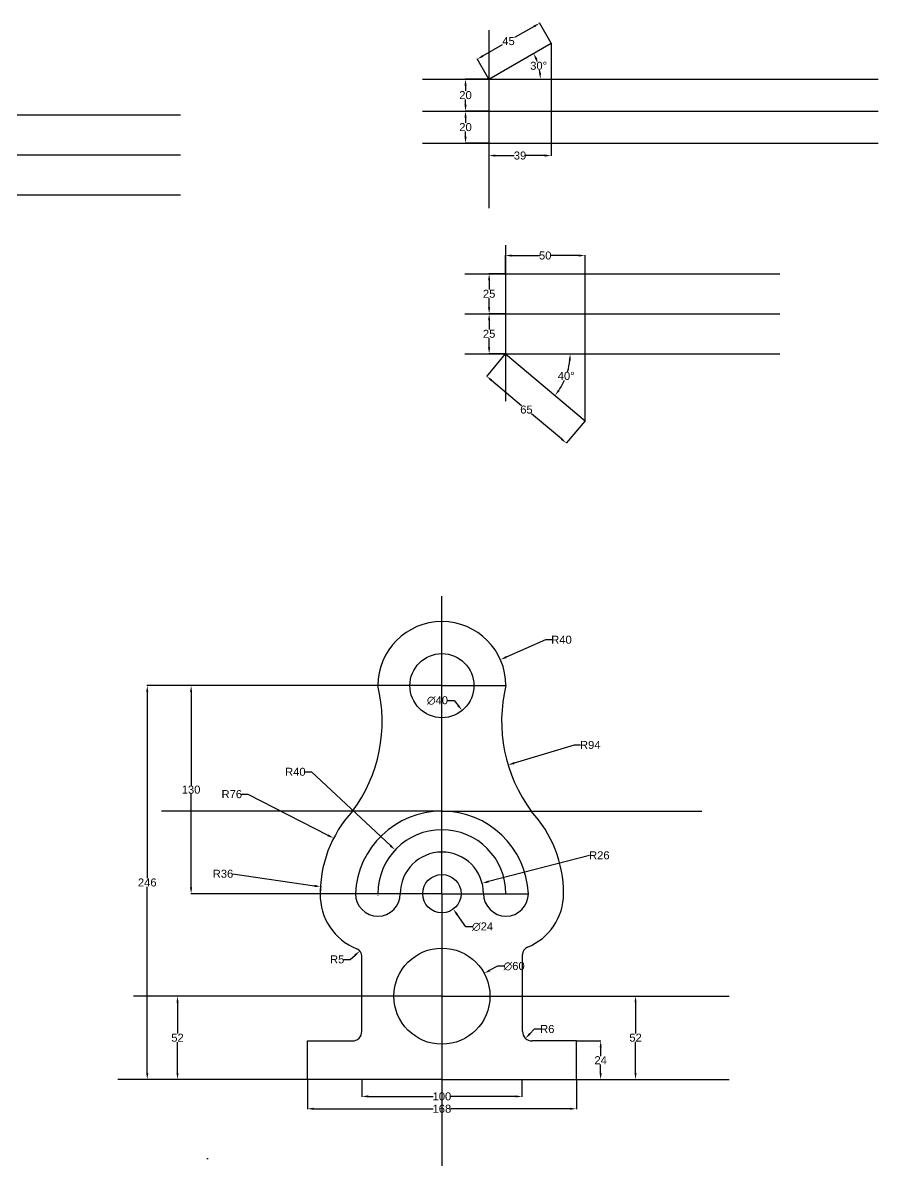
# Model space of a CAD drawing. Header units: inches. Extents: x -1930 to 5336, y -1833 to 832.
# Drawn here: x -115 to 419, y -6 to 709 of the extents above; entities that cross this region are included whole.
import ezdxf

# ---------------------------------------------------------------- set-up
doc = ezdxf.new("R2010")
doc.units = ezdxf.units.IN
doc.header["$MEASUREMENT"] = 0
doc.styles.get("Standard").update_dxf_attribs({"font": 'arial.ttf'})
doc.dimstyles.get("Standard").update_dxf_attribs({"dimtxt": 5, "dimasz": 4, "dimexe": 0.18, "dimexo": 0.0625, "dimgap": 0.09, "dimtad": 0, "dimtih": 1, "dimtoh": 1, "dimdec": 0, "dimzin": 0, "dimdsep": 46, "dimtxsty": 'Standard', "dimcen": 0.09, "dimadec": 0, "dimazin": 0, "dimtfac": 1, "dimtdec": 0, "dimtofl": 0, "dimtmove": 0, "dimatfit": 3, "dimfxl": 1, "dimtolj": 1, "dimtzin": 0, "dimarcsym": 0})

# ---------------------------------------------------------------- blocks, each defined once
blk = doc.blocks.new('*D14')
at = {"color": 0, "lineweight": -2, "transparency": 16777216}
for p, q in [((146.82, 101.42), (-18.42, 101.42)), ((-18.24, 97.42), (-18.24, 78.07)), ((-18.24, 53.42), (-18.24, 72.78)), ((146.82, 49.42), (-18.42, 49.42))]:
    blk.add_line(p, q, dxfattribs=at)
at = {"color": 0, "transparency": 16777216}
for points in [[(-18.9, 97.42), (-17.57, 97.42), (-18.24, 101.42)], [(-18.9, 53.42), (-17.57, 53.42), (-18.24, 49.42)]]:
    blk.add_solid(points, dxfattribs=at)
at = {"layer": 'Defpoints', "color": 0, "transparency": 16777216}
for p in [(146.89, 101.42), (-18.24, 49.42), (146.89, 49.42)]:
    blk.add_point(p, dxfattribs=at)
at = {"color": 0, "transparency": 16777216, "insert": (-18.24, 75.42), "char_height": 5, "attachment_point": 5}
blk.add_mtext('\\A1;52', dxfattribs=at)
blk = doc.blocks.new('*D15')
at = {"color": 0, "lineweight": -2, "transparency": 16777216}
for p, q in [((61.41, 241.58), (65.41, 241.58)), ((65.41, 241.58), (114.74, 195.47)), ((146.8, 165.42), (146.98, 165.42)), ((146.89, 165.33), (146.89, 165.51))]:
    blk.add_line(p, q, dxfattribs=at)
at = {"color": 0, "transparency": 16777216}
blk.add_solid([(115.2, 195.96), (114.28, 194.98), (117.66, 192.74)], dxfattribs=at)
at = {"layer": 'Defpoints', "color": 0, "transparency": 16777216}
for p in [(117.66, 192.74), (146.89, 165.42)]:
    blk.add_point(p, dxfattribs=at)
at = {"color": 0, "transparency": 16777216, "insert": (55.35, 241.58), "char_height": 5, "attachment_point": 5}
blk.add_mtext('\\A1;R40', dxfattribs=at)
blk = doc.blocks.new('*D16')
at = {"color": 0, "lineweight": -2, "transparency": 16777216}
for p, q in [((21.73, 227.61), (25.73, 227.61)), ((25.73, 227.61), (75.71, 201.96)), ((146.8, 165.42), (146.98, 165.42)), ((146.89, 165.33), (146.89, 165.51))]:
    blk.add_line(p, q, dxfattribs=at)
at = {"color": 0, "transparency": 16777216}
blk.add_solid([(76.02, 202.55), (75.41, 201.36), (79.27, 200.13)], dxfattribs=at)
at = {"layer": 'Defpoints', "color": 0, "transparency": 16777216}
for p in [(79.27, 200.13), (146.89, 165.42)]:
    blk.add_point(p, dxfattribs=at)
at = {"color": 0, "transparency": 16777216, "insert": (15.67, 227.61), "char_height": 5, "attachment_point": 5}
blk.add_mtext('\\A1;R76', dxfattribs=at)
blk = doc.blocks.new('*D17')
at = {"color": 0, "lineweight": -2, "transparency": 16777216}
for p, q in [((16.23, 177.88), (67.32, 170.35)), ((106.89, 164.44), (106.89, 164.62)), ((106.8, 164.53), (106.98, 164.53))]:
    blk.add_line(p, q, dxfattribs=at)
blk.add_arc((106.89, 164.53), 36, 171.33697, 178.46973, dxfattribs=at)
at = {"color": 0, "transparency": 16777216}
blk.add_solid([(67.42, 171.01), (67.22, 169.69), (71.28, 169.77)], dxfattribs=at)
at = {"layer": 'Defpoints', "color": 0, "transparency": 16777216}
for p in [(71.28, 169.77), (106.89, 164.53)]:
    blk.add_point(p, dxfattribs=at)
at = {"color": 0, "transparency": 16777216, "insert": (10.17, 177.88), "char_height": 5, "attachment_point": 5}
blk.add_mtext('\\A1;R36', dxfattribs=at)
blk = doc.blocks.new('*D18')
at = {"color": 0, "lineweight": -2, "transparency": 16777216}
for p, q in [((62.89, 49.36), (62.89, 30.88)), ((230.89, 49.36), (230.89, 30.88)), ((66.89, 31.06), (141.5, 31.06)), ((226.89, 31.06), (152.27, 31.06))]:
    blk.add_line(p, q, dxfattribs=at)
at = {"color": 0, "transparency": 16777216}
for points in [[(66.89, 31.72), (66.89, 30.39), (62.89, 31.06)], [(226.89, 31.72), (226.89, 30.39), (230.89, 31.06)]]:
    blk.add_solid(points, dxfattribs=at)
at = {"layer": 'Defpoints', "color": 0, "transparency": 16777216}
for p in [(62.89, 49.42), (230.89, 49.42), (230.89, 31.06)]:
    blk.add_point(p, dxfattribs=at)
at = {"color": 0, "transparency": 16777216, "insert": (146.89, 31.06), "char_height": 5, "attachment_point": 5}
blk.add_mtext('\\A1;168', dxfattribs=at)
blk = doc.blocks.new('*D19')
at = {"color": 0, "lineweight": -2, "transparency": 16777216}
for p, q in [((96.89, 49.36), (96.89, 38.6)), ((196.89, 49.36), (196.89, 38.6)), ((100.89, 38.78), (141.52, 38.78)), ((192.89, 38.78), (152.25, 38.78))]:
    blk.add_line(p, q, dxfattribs=at)
at = {"color": 0, "transparency": 16777216}
for points in [[(100.89, 39.45), (100.89, 38.11), (96.89, 38.78)], [(192.89, 39.45), (192.89, 38.11), (196.89, 38.78)]]:
    blk.add_solid(points, dxfattribs=at)
at = {"layer": 'Defpoints', "color": 0, "transparency": 16777216}
for p in [(96.89, 49.42), (196.89, 49.42), (196.89, 38.78)]:
    blk.add_point(p, dxfattribs=at)
at = {"color": 0, "transparency": 16777216, "insert": (146.89, 38.78), "char_height": 5, "attachment_point": 5}
blk.add_mtext('\\A1;100', dxfattribs=at)
blk = doc.blocks.new('*D20')
at = {"color": 0, "lineweight": -2, "transparency": 16777216}
for p, q in [((146.8, 165.42), (146.98, 165.42)), ((146.89, 165.33), (146.89, 165.51)), ((161.91, 144.83), (156.32, 152.5)), ((165.91, 144.83), (161.91, 144.83))]:
    blk.add_line(p, q, dxfattribs=at)
at = {"color": 0, "transparency": 16777216}
blk.add_solid([(156.86, 152.89), (155.78, 152.11), (153.96, 155.73)], dxfattribs=at)
at = {"layer": 'Defpoints', "color": 0, "transparency": 16777216}
for p in [(139.81, 175.12), (153.96, 155.73)]:
    blk.add_point(p, dxfattribs=at)
at = {"color": 0, "transparency": 16777216, "insert": (172.29, 144.83), "char_height": 5, "attachment_point": 5}
blk.add_mtext('\\A1;∅24', dxfattribs=at)
blk = doc.blocks.new('*D21')
at = {"color": 0, "lineweight": -2, "transparency": 16777216}
for p, q in [((239.14, 189.38), (175.92, 172.97)), ((146.8, 165.42), (146.98, 165.42)), ((146.89, 165.33), (146.89, 165.51))]:
    blk.add_line(p, q, dxfattribs=at)
at = {"color": 0, "transparency": 16777216}
blk.add_solid([(175.75, 173.61), (176.09, 172.32), (172.05, 171.96)], dxfattribs=at)
at = {"layer": 'Defpoints', "color": 0, "transparency": 16777216}
for p in [(172.05, 171.96), (146.89, 165.42)]:
    blk.add_point(p, dxfattribs=at)
at = {"color": 0, "transparency": 16777216, "insert": (245.2, 189.38), "char_height": 5, "attachment_point": 5}
blk.add_mtext('\\A1;R26', dxfattribs=at)
blk = doc.blocks.new('*D22')
at = {"color": 0, "lineweight": -2, "transparency": 16777216}
for p, q in [((85.63, 124.39), (89.63, 124.39)), ((89.63, 124.39), (92.64, 127.03))]:
    blk.add_line(p, q, dxfattribs=at)
at = {"color": 0, "transparency": 16777216}
blk.add_solid([(92.2, 127.53), (93.08, 126.53), (95.64, 129.67)], dxfattribs=at)
at = {"layer": 'Defpoints', "color": 0, "transparency": 16777216}
for p in [(95.64, 129.67), (91.89, 126.37)]:
    blk.add_point(p, dxfattribs=at)
at = {"color": 0, "transparency": 16777216, "insert": (81.49, 124.39), "char_height": 5, "attachment_point": 5}
blk.add_mtext('\\A1;R5', dxfattribs=at)
blk = doc.blocks.new('*D23')
at = {"color": 0, "lineweight": -2, "transparency": 16777216}
for p, q in [((204.57, 80.89), (201.84, 77.96)), ((208.57, 80.89), (204.57, 80.89))]:
    blk.add_line(p, q, dxfattribs=at)
at = {"color": 0, "transparency": 16777216}
blk.add_solid([(201.36, 78.41), (202.33, 77.51), (199.12, 75.03)], dxfattribs=at)
at = {"layer": 'Defpoints', "color": 0, "transparency": 16777216}
for p in [(203.21, 79.42), (199.12, 75.03)]:
    blk.add_point(p, dxfattribs=at)
at = {"color": 0, "transparency": 16777216, "insert": (212.69, 80.89), "char_height": 5, "attachment_point": 5}
blk.add_mtext('\\A1;R6', dxfattribs=at)
blk = doc.blocks.new('*D24')
at = {"color": 0, "lineweight": -2, "transparency": 16777216}
for p, q in [((230.95, 73.42), (246.21, 73.42)), ((246.03, 69.42), (246.03, 64.02)), ((246.03, 53.42), (246.03, 58.82)), ((230.95, 49.42), (246.21, 49.42))]:
    blk.add_line(p, q, dxfattribs=at)
at = {"color": 0, "transparency": 16777216}
for points in [[(245.36, 69.42), (246.69, 69.42), (246.03, 73.42)], [(245.36, 53.42), (246.69, 53.42), (246.03, 49.42)]]:
    blk.add_solid(points, dxfattribs=at)
at = {"layer": 'Defpoints', "color": 0, "transparency": 16777216}
for p in [(230.89, 73.42), (246.03, 73.42), (230.89, 49.42)]:
    blk.add_point(p, dxfattribs=at)
at = {"color": 0, "transparency": 16777216, "insert": (246.03, 61.42), "char_height": 5, "attachment_point": 5}
blk.add_mtext('\\A1;24', dxfattribs=at)
blk = doc.blocks.new('*D25')
at = {"color": 0, "lineweight": -2, "transparency": 16777216}
for p, q in [((146.82, 295.42), (-9.93, 295.42)), ((-9.75, 291.42), (-9.75, 233.07)), ((-9.75, 169.42), (-9.75, 227.78)), ((146.91, 165.42), (-9.93, 165.42))]:
    blk.add_line(p, q, dxfattribs=at)
at = {"color": 0, "transparency": 16777216}
for points in [[(-10.42, 291.42), (-9.08, 291.42), (-9.75, 295.42)], [(-10.42, 169.42), (-9.08, 169.42), (-9.75, 165.42)]]:
    blk.add_solid(points, dxfattribs=at)
at = {"layer": 'Defpoints', "color": 0, "transparency": 16777216}
for p in [(146.89, 295.42), (-9.75, 165.42), (146.98, 165.42)]:
    blk.add_point(p, dxfattribs=at)
at = {"color": 0, "transparency": 16777216, "insert": (-9.75, 230.42), "char_height": 5, "attachment_point": 5}
blk.add_mtext('\\A1;130', dxfattribs=at)
blk = doc.blocks.new('*D26')
at = {"color": 0, "lineweight": -2, "transparency": 16777216}
for p, q in [((146.82, 295.42), (-37.31, 295.42)), ((-37.13, 291.42), (-37.13, 175.07)), ((-37.13, 53.42), (-37.13, 169.78)), ((146.82, 49.42), (-37.31, 49.42))]:
    blk.add_line(p, q, dxfattribs=at)
at = {"color": 0, "transparency": 16777216}
for points in [[(-37.8, 291.42), (-36.47, 291.42), (-37.13, 295.42)], [(-37.8, 53.42), (-36.47, 53.42), (-37.13, 49.42)]]:
    blk.add_solid(points, dxfattribs=at)
at = {"layer": 'Defpoints', "color": 0, "transparency": 16777216}
for p in [(146.89, 295.42), (-37.13, 49.42), (146.89, 49.42)]:
    blk.add_point(p, dxfattribs=at)
at = {"color": 0, "transparency": 16777216, "insert": (-37.13, 172.42), "char_height": 5, "attachment_point": 5}
blk.add_mtext('\\A1;246', dxfattribs=at)
blk = doc.blocks.new('*D27')
at = {"color": 0, "lineweight": -2, "transparency": 16777216}
for p, q in [((181.6, 120.13), (176.81, 117.56)), ((185.6, 120.13), (181.6, 120.13)), ((146.8, 101.42), (146.98, 101.42)), ((146.89, 101.33), (146.89, 101.51))]:
    blk.add_line(p, q, dxfattribs=at)
at = {"color": 0, "transparency": 16777216}
blk.add_solid([(176.5, 118.14), (177.13, 116.97), (173.29, 115.66)], dxfattribs=at)
at = {"layer": 'Defpoints', "color": 0, "transparency": 16777216}
for p in [(173.29, 115.66), (120.48, 87.19)]:
    blk.add_point(p, dxfattribs=at)
at = {"color": 0, "transparency": 16777216, "insert": (191.98, 120.13), "char_height": 5, "attachment_point": 5}
blk.add_mtext('\\A1;∅60', dxfattribs=at)
blk = doc.blocks.new('*D28')
at = {"color": 0, "lineweight": -2, "transparency": 16777216}
for p, q in [((146.95, 101.51), (268, 101.51)), ((267.82, 97.51), (267.82, 78.11)), ((267.82, 53.42), (267.82, 72.83)), ((146.95, 49.42), (268, 49.42))]:
    blk.add_line(p, q, dxfattribs=at)
at = {"color": 0, "transparency": 16777216}
for points in [[(267.15, 97.51), (268.48, 97.51), (267.82, 101.51)], [(267.15, 53.42), (268.48, 53.42), (267.82, 49.42)]]:
    blk.add_solid(points, dxfattribs=at)
at = {"layer": 'Defpoints', "color": 0, "transparency": 16777216}
for p in [(146.89, 101.51), (146.89, 49.42), (267.82, 49.42)]:
    blk.add_point(p, dxfattribs=at)
at = {"color": 0, "transparency": 16777216, "insert": (267.82, 75.47), "char_height": 5, "attachment_point": 5}
blk.add_mtext('\\A1;52', dxfattribs=at)
blk = doc.blocks.new('*D29')
at = {"color": 0, "lineweight": -2, "transparency": 16777216}
for p, q in [((150.48, 286.14), (154.48, 286.14)), ((154.48, 286.14), (157.02, 283.04))]:
    blk.add_line(p, q, dxfattribs=at)
at = {"color": 0, "transparency": 16777216}
blk.add_solid([(157.53, 283.46), (156.5, 282.62), (159.55, 279.95)], dxfattribs=at)
at = {"layer": 'Defpoints', "color": 0, "transparency": 16777216}
for p in [(134.22, 310.9), (159.55, 279.95)]:
    blk.add_point(p, dxfattribs=at)
at = {"color": 0, "transparency": 16777216, "insert": (144.1, 286.14), "char_height": 5, "attachment_point": 5}
blk.add_mtext('\\A1;∅40', dxfattribs=at)
blk = doc.blocks.new('*D30')
at = {"color": 0, "lineweight": -2, "transparency": 16777216}
for p, q in [((211.51, 324.1), (187.1, 313.27)), ((215.51, 324.1), (211.51, 324.1)), ((146.8, 295.42), (146.98, 295.42)), ((146.89, 295.33), (146.89, 295.51))]:
    blk.add_line(p, q, dxfattribs=at)
at = {"color": 0, "transparency": 16777216}
blk.add_solid([(186.83, 313.88), (187.37, 312.66), (183.45, 311.65)], dxfattribs=at)
at = {"layer": 'Defpoints', "color": 0, "transparency": 16777216}
for p in [(183.45, 311.65), (146.89, 295.42)]:
    blk.add_point(p, dxfattribs=at)
at = {"color": 0, "transparency": 16777216, "insert": (221.57, 324.1), "char_height": 5, "attachment_point": 5}
blk.add_mtext('\\A1;R40', dxfattribs=at)
blk = doc.blocks.new('*D49')
at = {"color": 0, "lineweight": -2, "transparency": 16777216}
for p, q in [((176.12, 674.36), (161.46, 674.36)), ((161.64, 670.36), (161.64, 667)), ((161.64, 658.36), (161.64, 661.71)), ((176.12, 654.36), (161.46, 654.36))]:
    blk.add_line(p, q, dxfattribs=at)
at = {"color": 0, "transparency": 16777216}
for points in [[(160.97, 670.36), (162.31, 670.36), (161.64, 674.36)], [(160.97, 658.36), (162.31, 658.36), (161.64, 654.36)]]:
    blk.add_solid(points, dxfattribs=at)
at = {"layer": 'Defpoints', "color": 0, "transparency": 16777216}
for p in [(161.64, 674.36), (176.19, 674.36), (176.19, 654.36)]:
    blk.add_point(p, dxfattribs=at)
at = {"color": 0, "transparency": 16777216, "insert": (161.64, 664.36), "char_height": 5, "attachment_point": 5}
blk.add_mtext('\\A1;20', dxfattribs=at)
blk = doc.blocks.new('*D50')
at = {"color": 0, "lineweight": -2, "transparency": 16777216}
for p, q in [((176.12, 654.36), (161.46, 654.36)), ((161.64, 650.36), (161.64, 647)), ((161.64, 638.36), (161.64, 641.71)), ((176.12, 634.36), (161.46, 634.36))]:
    blk.add_line(p, q, dxfattribs=at)
at = {"color": 0, "transparency": 16777216}
for points in [[(160.97, 650.36), (162.31, 650.36), (161.64, 654.36)], [(160.97, 638.36), (162.31, 638.36), (161.64, 634.36)]]:
    blk.add_solid(points, dxfattribs=at)
at = {"layer": 'Defpoints', "color": 0, "transparency": 16777216}
for p in [(161.64, 654.36), (176.19, 654.36), (176.19, 634.36)]:
    blk.add_point(p, dxfattribs=at)
at = {"color": 0, "transparency": 16777216, "insert": (161.64, 644.36), "char_height": 5, "attachment_point": 5}
blk.add_mtext('\\A1;20', dxfattribs=at)
blk = doc.blocks.new('*D51')
at = {"color": 0, "lineweight": -2, "transparency": 16777216}
for start, end in [(19.93278, 22.88063), (7.11937, 10.17881)]:
    blk.add_arc((176.19, 674.36), 32.21, start, end, dxfattribs=at)
at = {"color": 0, "transparency": 16777216}
for points in [[(205.27, 686.58), (206.46, 687.18), (204.08, 690.46)], [(208.82, 678.39), (207.49, 678.31), (208.4, 674.36)]]:
    blk.add_solid(points, dxfattribs=at)
at = {"layer": 'Defpoints', "color": 0, "transparency": 16777216}
for p in [(215.16, 696.86), (207.91, 679.95), (134.74, 674.36), (176.19, 674.36), (419.3, 674.36)]:
    blk.add_point(p, dxfattribs=at)
at = {"color": 0, "transparency": 16777216, "insert": (207.3, 682.69), "char_height": 5, "attachment_point": 5}
blk.add_mtext('\\A1;30°', dxfattribs=at)
blk = doc.blocks.new('*D52')
at = {"color": 0, "lineweight": -2, "transparency": 16777216}
for p, q in [((215.13, 696.91), (207.86, 709.5)), ((204.49, 707.34), (192.26, 700.28)), ((172.44, 688.84), (184.68, 695.9)), ((176.16, 674.41), (168.89, 687))]:
    blk.add_line(p, q, dxfattribs=at)
at = {"color": 0, "transparency": 16777216}
for points in [[(204.15, 707.92), (204.82, 706.76), (207.95, 709.34)], [(172.11, 689.42), (172.78, 688.26), (168.98, 686.84)]]:
    blk.add_solid(points, dxfattribs=at)
at = {"layer": 'Defpoints', "color": 0, "transparency": 16777216}
for p in [(207.95, 709.34), (215.16, 696.86), (176.19, 674.36)]:
    blk.add_point(p, dxfattribs=at)
at = {"color": 0, "transparency": 16777216, "insert": (188.47, 698.09), "char_height": 5, "attachment_point": 5}
blk.add_mtext('\\A1;45', dxfattribs=at)
blk = doc.blocks.new('*D53')
at = {"color": 0, "lineweight": -2, "transparency": 16777216}
for p, q in [((176.19, 634.29), (176.19, 626.43)), ((215.16, 634.29), (215.16, 626.43)), ((180.19, 626.61), (192, 626.61)), ((211.16, 626.61), (199.35, 626.61))]:
    blk.add_line(p, q, dxfattribs=at)
at = {"color": 0, "transparency": 16777216}
for points in [[(180.19, 627.28), (180.19, 625.95), (176.19, 626.61)], [(211.16, 627.28), (211.16, 625.95), (215.16, 626.61)]]:
    blk.add_solid(points, dxfattribs=at)
at = {"layer": 'Defpoints', "color": 0, "transparency": 16777216}
for p in [(176.19, 634.36), (215.16, 634.36), (215.16, 626.61)]:
    blk.add_point(p, dxfattribs=at)
at = {"color": 0, "transparency": 16777216, "insert": (195.67, 626.61), "char_height": 5, "attachment_point": 5}
blk.add_mtext('\\A1;39', dxfattribs=at)
blk = doc.blocks.new('*D54')
at = {"color": 0, "lineweight": -2, "transparency": 16777216}
for p, q in [((186.44, 552.74), (176.21, 552.74)), ((176.39, 548.74), (176.39, 542.89)), ((176.39, 531.74), (176.39, 537.6)), ((186.44, 527.74), (176.21, 527.74))]:
    blk.add_line(p, q, dxfattribs=at)
at = {"color": 0, "transparency": 16777216}
for points in [[(175.72, 548.74), (177.06, 548.74), (176.39, 552.74)], [(175.72, 531.74), (177.06, 531.74), (176.39, 527.74)]]:
    blk.add_solid(points, dxfattribs=at)
at = {"layer": 'Defpoints', "color": 0, "transparency": 16777216}
for p in [(176.39, 552.74), (186.51, 552.74), (186.51, 527.74)]:
    blk.add_point(p, dxfattribs=at)
at = {"color": 0, "transparency": 16777216, "insert": (176.39, 540.24), "char_height": 5, "attachment_point": 5}
blk.add_mtext('\\A1;25', dxfattribs=at)
blk = doc.blocks.new('*D55')
at = {"color": 0, "lineweight": -2, "transparency": 16777216}
for p, q in [((186.44, 527.74), (176.21, 527.74)), ((176.39, 523.74), (176.39, 517.89)), ((176.39, 506.74), (176.39, 512.6)), ((186.44, 502.74), (176.21, 502.74))]:
    blk.add_line(p, q, dxfattribs=at)
at = {"color": 0, "transparency": 16777216}
for points in [[(175.72, 523.74), (177.06, 523.74), (176.39, 527.74)], [(175.72, 506.74), (177.06, 506.74), (176.39, 502.74)]]:
    blk.add_solid(points, dxfattribs=at)
at = {"layer": 'Defpoints', "color": 0, "transparency": 16777216}
for p in [(176.39, 527.74), (186.51, 527.74), (186.51, 502.74)]:
    blk.add_point(p, dxfattribs=at)
at = {"color": 0, "transparency": 16777216, "insert": (176.39, 515.24), "char_height": 5, "attachment_point": 5}
blk.add_mtext('\\A1;25', dxfattribs=at)
blk = doc.blocks.new('*D56')
at = {"color": 0, "lineweight": -2, "transparency": 16777216}
for p, q in [((186.51, 552.81), (186.51, 564.32)), ((190.51, 564.14), (207.74, 564.14)), ((232.3, 564.14), (215.07, 564.14)), ((236.3, 552.81), (236.3, 564.32))]:
    blk.add_line(p, q, dxfattribs=at)
at = {"color": 0, "transparency": 16777216}
for points in [[(190.51, 564.8), (190.51, 563.47), (186.51, 564.14)], [(232.3, 564.8), (232.3, 563.47), (236.3, 564.14)]]:
    blk.add_solid(points, dxfattribs=at)
at = {"layer": 'Defpoints', "color": 0, "transparency": 16777216}
for p in [(236.3, 564.14), (186.51, 552.74), (236.3, 552.74)]:
    blk.add_point(p, dxfattribs=at)
at = {"color": 0, "transparency": 16777216, "insert": (211.4, 564.14), "char_height": 5, "attachment_point": 5}
blk.add_mtext('\\A1;50', dxfattribs=at)
blk = doc.blocks.new('*D57')
at = {"color": 0, "lineweight": -2, "transparency": 16777216}
for p, q in [((186.47, 502.69), (174.67, 488.64)), ((177.85, 486.21), (196.54, 470.53)), ((221.52, 449.57), (202.84, 465.25)), ((236.26, 460.91), (224.47, 446.86))]:
    blk.add_line(p, q, dxfattribs=at)
at = {"color": 0, "transparency": 16777216}
for points in [[(178.28, 486.72), (177.43, 485.7), (174.79, 488.78)], [(221.95, 450.08), (221.09, 449.06), (224.58, 447)]]:
    blk.add_solid(points, dxfattribs=at)
at = {"layer": 'Defpoints', "color": 0, "transparency": 16777216}
for p in [(186.51, 502.74), (236.3, 460.96), (224.58, 447)]:
    blk.add_point(p, dxfattribs=at)
at = {"color": 0, "transparency": 16777216, "insert": (199.69, 467.89), "char_height": 5, "attachment_point": 5}
blk.add_mtext('\\A1;65', dxfattribs=at)
blk = doc.blocks.new('*D58')
at = {"color": 0, "lineweight": -2, "transparency": 16777216}
for start, end in [(343.93629, 354.3338), (325.6662, 335.96251)]:
    blk.add_arc((186.51, 502.74), 40.46, start, end, dxfattribs=at)
at = {"color": 0, "transparency": 16777216}
for points in [[(226.11, 498.78), (227.44, 498.71), (226.97, 502.74)], [(220.45, 479.52), (219.39, 480.32), (217.5, 476.73)]]:
    blk.add_solid(points, dxfattribs=at)
at = {"layer": 'Defpoints', "color": 0, "transparency": 16777216}
for p in [(161.21, 502.74), (186.51, 502.74), (358, 502.74), (222.67, 484.58), (236.3, 460.96)]:
    blk.add_point(p, dxfattribs=at)
at = {"color": 0, "transparency": 16777216, "insert": (224.53, 488.9), "char_height": 5, "attachment_point": 5}
blk.add_mtext('\\A1;40°', dxfattribs=at)
blk = doc.blocks.new('*D187')
at = {"color": 0, "lineweight": -2, "transparency": 16777216}
for p, q in [((229.49, 258.33), (192.01, 247.03)), ((233.49, 258.33), (229.49, 258.33))]:
    blk.add_line(p, q, dxfattribs=at)
at = {"color": 0, "transparency": 16777216}
blk.add_solid([(191.82, 247.66), (192.2, 246.39), (188.18, 245.87)], dxfattribs=at)
at = {"layer": 'Defpoints', "color": 0, "transparency": 16777216}
for p in [(278.18, 273.02), (188.18, 245.87)]:
    blk.add_point(p, dxfattribs=at)
at = {"color": 0, "transparency": 16777216, "insert": (239.54, 258.33), "char_height": 5, "attachment_point": 5}
blk.add_mtext('\\A1;R94', dxfattribs=at)

msp = doc.modelspace()

# ---------------------------------------------------------------- linework, layer by layer
for p, q in [((176.19, 704.86), (176.19, 593.75)), ((215.16, 696.86), (215.16, 634.36)), ((134.74, 674.36), (419.3, 674.36)), ((-290.21, 652.05), (-16.45, 652.05)), ((134.74, 654.36), (419.3, 654.36)), ((134.74, 634.36), (419.3, 634.36)), ((-290.21, 627.05), (-16.45, 627.05)), ((-290.21, 602.05), (-16.45, 602.05)), ((186.51, 570.71), (186.51, 473.15)), ((161.21, 552.74), (358, 552.74)), ((236.3, 460.96), (236.3, 552.74)), ((161.21, 527.74), (358, 527.74)), ((161.21, 502.74), (358, 502.74)), ((146.89, 165.42), (146.89, 351.24)), ((146.89, 295.42), (106.89, 295.42)), ((146.89, 295.42), (186.89, 295.42)), ((146.89, 217.07), (-28.17, 217.07)), ((146.89, 217.07), (309.14, 217.07)), ((70.9, 165.42), (70.89, 165.42)), ((146.89, 165.42), (92.89, 165.42)), ((146.89, 165.42), (200.89, 165.42)), ((146.89, 165.42), (146.89, -4.58)), ((96.89, 79.42), (96.89, 126.37)), ((197.21, 79.42), (197.21, 127.39)), ((197.21, 121.15), (197.21, 126.42)), ((146.89, 101.42), (-45.71, 101.42)), ((146.89, 101.42), (326.35, 101.42)), ((62.89, 49.42), (62.89, 73.42)), ((62.89, 73.42), (90.89, 73.42)), ((230.89, 73.42), (203.21, 73.42)), ((230.89, 49.42), (230.89, 73.42)), ((146.89, 49.42), (-55.6, 49.42)), ((146.89, 49.42), (62.89, 49.42)), ((146.89, 49.42), (96.89, 49.42)), ((146.89, 49.42), (96.89, 49.42)), ((146.89, 49.42), (326.35, 49.42)), ((146.89, 49.42), (196.89, 49.42)), ((146.89, 49.42), (230.89, 49.42)), ((146.89, 49.42), (196.89, 49.42))]:
    msp.add_line(p, q)
at = {"lineweight": 30}
for p, q in [((176.19, 674.36), (215.16, 696.86)), ((176.19, 634.36), (215.16, 634.36)), ((186.51, 552.74), (236.3, 552.74)), ((186.51, 502.74), (236.3, 460.96))]:
    msp.add_line(p, q, dxfattribs=at)
for centre, radius in [((146.89, 295.42), 20), ((146.89, 165.42), 12), ((146.89, 101.42), 30)]:
    msp.add_circle(centre, radius)
for centre, radius, start, end in [((146.89, 295.42), 40, 360, 180), ((15.59, 273.02), 94, 323.47507, 13.78901), ((278.18, 273.02), 94, 166.21099, 216.52493), ((146.89, 165.42), 76, 137.18807, 181.67412), ((146.89, 163.02), 54.05, 2.54941, 177.45059), ((146.89, 165.42), 76, 0, 42.81193), ((146.89, 165.42), 40, 0, 180), ((146.89, 165.42), 26, 0, 180), ((106.89, 164.53), 36, 178.5692, 248.52759), ((106.89, 165.42), 14, 180, 0), ((186.89, 165.42), 14, 180, 0), ((186.89, 165.42), 36, 291.942, 0), ((91.89, 126.37), 5, 0, 68.52759), ((202.21, 127.39), 5, 111.942, 180), ((90.89, 79.42), 6, 270, 0), ((203.21, 79.42), 6, 180, 270), ((0, 0), 6, 0, 0)]:
    msp.add_arc(centre, radius, start, end)
msp.add_open_spline([(0, 0), (0.33, 0), (0.67, 0), (1, 0)], degree=3)
msp.add_open_spline([(0, 0), (0.33, 0), (0.67, 0), (1, 0)], degree=3)

# ---------------------------------------------------------------- dimensions: what is measured, and where the dimension line sits
for p1, p2, distance, picture, middle in [((176.19, 674.36), (215.16, 696.86), 14.41, '*D52', (188.47, 698.09)), ((186.51, 502.74), (236.3, 460.96), -18.23, '*D57', (199.69, 467.89))]:
    dim = msp.add_aligned_dim(p1=p1, p2=p2, distance=distance, dimstyle='Standard')
    dim.commit()
    dim.dimension.update_dxf_attribs({"geometry": picture, "text_midpoint": middle})
for base, line1, line2, picture, middle in [((207.91, 679.95), ((176.19, 674.36), (215.16, 696.86)), ((134.74, 674.36), (419.3, 674.36)), '*D51', (207.3, 682.69)), ((222.67, 484.58), ((186.51, 502.74), (236.3, 460.96)), ((161.21, 502.74), (358, 502.74)), '*D58', (224.53, 488.9))]:
    dim = msp.add_angular_dim_2l(base=base, line1=line1, line2=line2, dimstyle='Standard')
    dim.commit()
    dim.dimension.update_dxf_attribs({"geometry": picture, "text_midpoint": middle})
for base, p1, p2, picture, middle in [((161.64, 674.36), (176.19, 654.36), (176.19, 674.36), '*D49', (161.64, 664.36)), ((161.64, 654.36), (176.19, 634.36), (176.19, 654.36), '*D50', (161.64, 644.36)), ((176.39, 552.74), (186.51, 527.74), (186.51, 552.74), '*D54', (176.39, 540.24)), ((176.39, 527.74), (186.51, 502.74), (186.51, 527.74), '*D55', (176.39, 515.24)), ((-37.13, 49.42), (146.89, 295.42), (146.89, 49.42), '*D26', (-37.13, 172.42)), ((-9.75, 165.42), (146.89, 295.42), (146.98, 165.42), '*D25', (-9.75, 230.42)), ((-18.24, 49.42), (146.89, 101.42), (146.89, 49.42), '*D14', (-18.24, 75.42)), ((267.82, 49.42), (146.89, 101.51), (146.89, 49.42), '*D28', (267.82, 75.47)), ((246.03, 73.42), (230.89, 49.42), (230.89, 73.42), '*D24', (246.03, 61.42))]:
    dim = msp.add_linear_dim(base=base, p1=p1, p2=p2, angle=90, dimstyle='Standard')
    dim.commit()
    dim.dimension.update_dxf_attribs({"geometry": picture, "text_midpoint": middle})
for base, p1, p2, picture, middle in [((215.16, 626.61), (176.19, 634.36), (215.16, 634.36), '*D53', (195.67, 626.61)), ((236.3, 564.14), (186.51, 552.74), (236.3, 552.74), '*D56', (211.4, 564.14)), ((230.89, 31.06), (62.89, 49.42), (230.89, 49.42), '*D18', (146.89, 31.06)), ((196.89, 38.78), (96.89, 49.42), (196.89, 49.42), '*D19', (146.89, 38.78))]:
    dim = msp.add_linear_dim(base=base, p1=p1, p2=p2, dimstyle='Standard')
    dim.commit()
    dim.dimension.update_dxf_attribs({"geometry": picture, "text_midpoint": middle})
for center, mpoint, picture, middle in [((146.89, 295.42), (183.45, 311.65), '*D30', (221.57, 324.1)), ((278.18, 273.02), (188.18, 245.87), '*D187', (239.54, 258.33)), ((146.89, 165.42), (117.66, 192.74), '*D15', (55.35, 241.58)), ((146.89, 165.42), (79.27, 200.13), '*D16', (15.67, 227.61)), ((146.89, 165.42), (172.05, 171.96), '*D21', (239.14, 189.38)), ((106.89, 164.53), (71.28, 169.77), '*D17', (16.23, 177.88)), ((91.89, 126.37), (95.64, 129.67), '*D22', (81.49, 124.39)), ((203.21, 79.42), (199.12, 75.03), '*D23', (212.69, 80.89))]:
    dim = msp.add_radius_dim(center=center, mpoint=mpoint, dimstyle='Standard')
    dim.commit()
    dim.dimension.update_dxf_attribs({"geometry": picture, "text_midpoint": middle, "dimtype": 164})
for p1, p2, picture, middle in [((134.22, 310.9), (159.55, 279.95), '*D29', (144.1, 286.14)), ((139.81, 175.12), (153.96, 155.73), '*D20', (172.29, 144.83)), ((120.48, 87.19), (173.29, 115.66), '*D27', (191.98, 120.13))]:
    dim = msp.add_diameter_dim_2p(p1=p1, p2=p2, dimstyle='Standard')
    dim.commit()
    dim.dimension.update_dxf_attribs({"geometry": picture, "text_midpoint": middle, "dimtype": 163})

doc.saveas('drawing.dxf')
